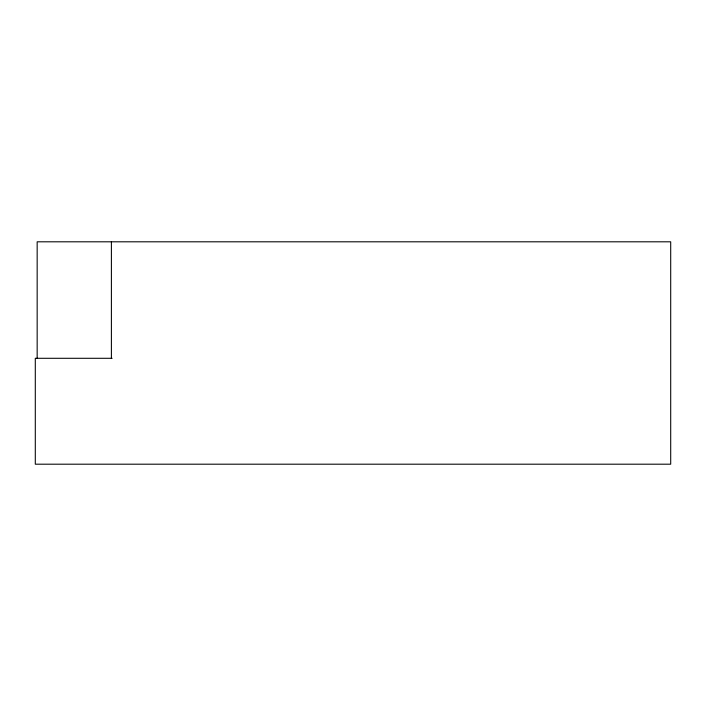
<?xml version="1.0" encoding="UTF-8"?>
<svg xmlns="http://www.w3.org/2000/svg" width="706" height="706" viewBox="0 0 706 706"><rect width="100%" height="100%" fill="white"/><g stroke="black" fill="none" stroke-linecap="round" stroke-linejoin="round"><path stroke-width="1.06" d="M112.122 358.295L35.3 358.295L35.3 464.195L670.7 464.195L670.7 241.805L37.162 241.805L37.162 358.295M111.398 241.805L111.398 358.295"/></g></svg>
